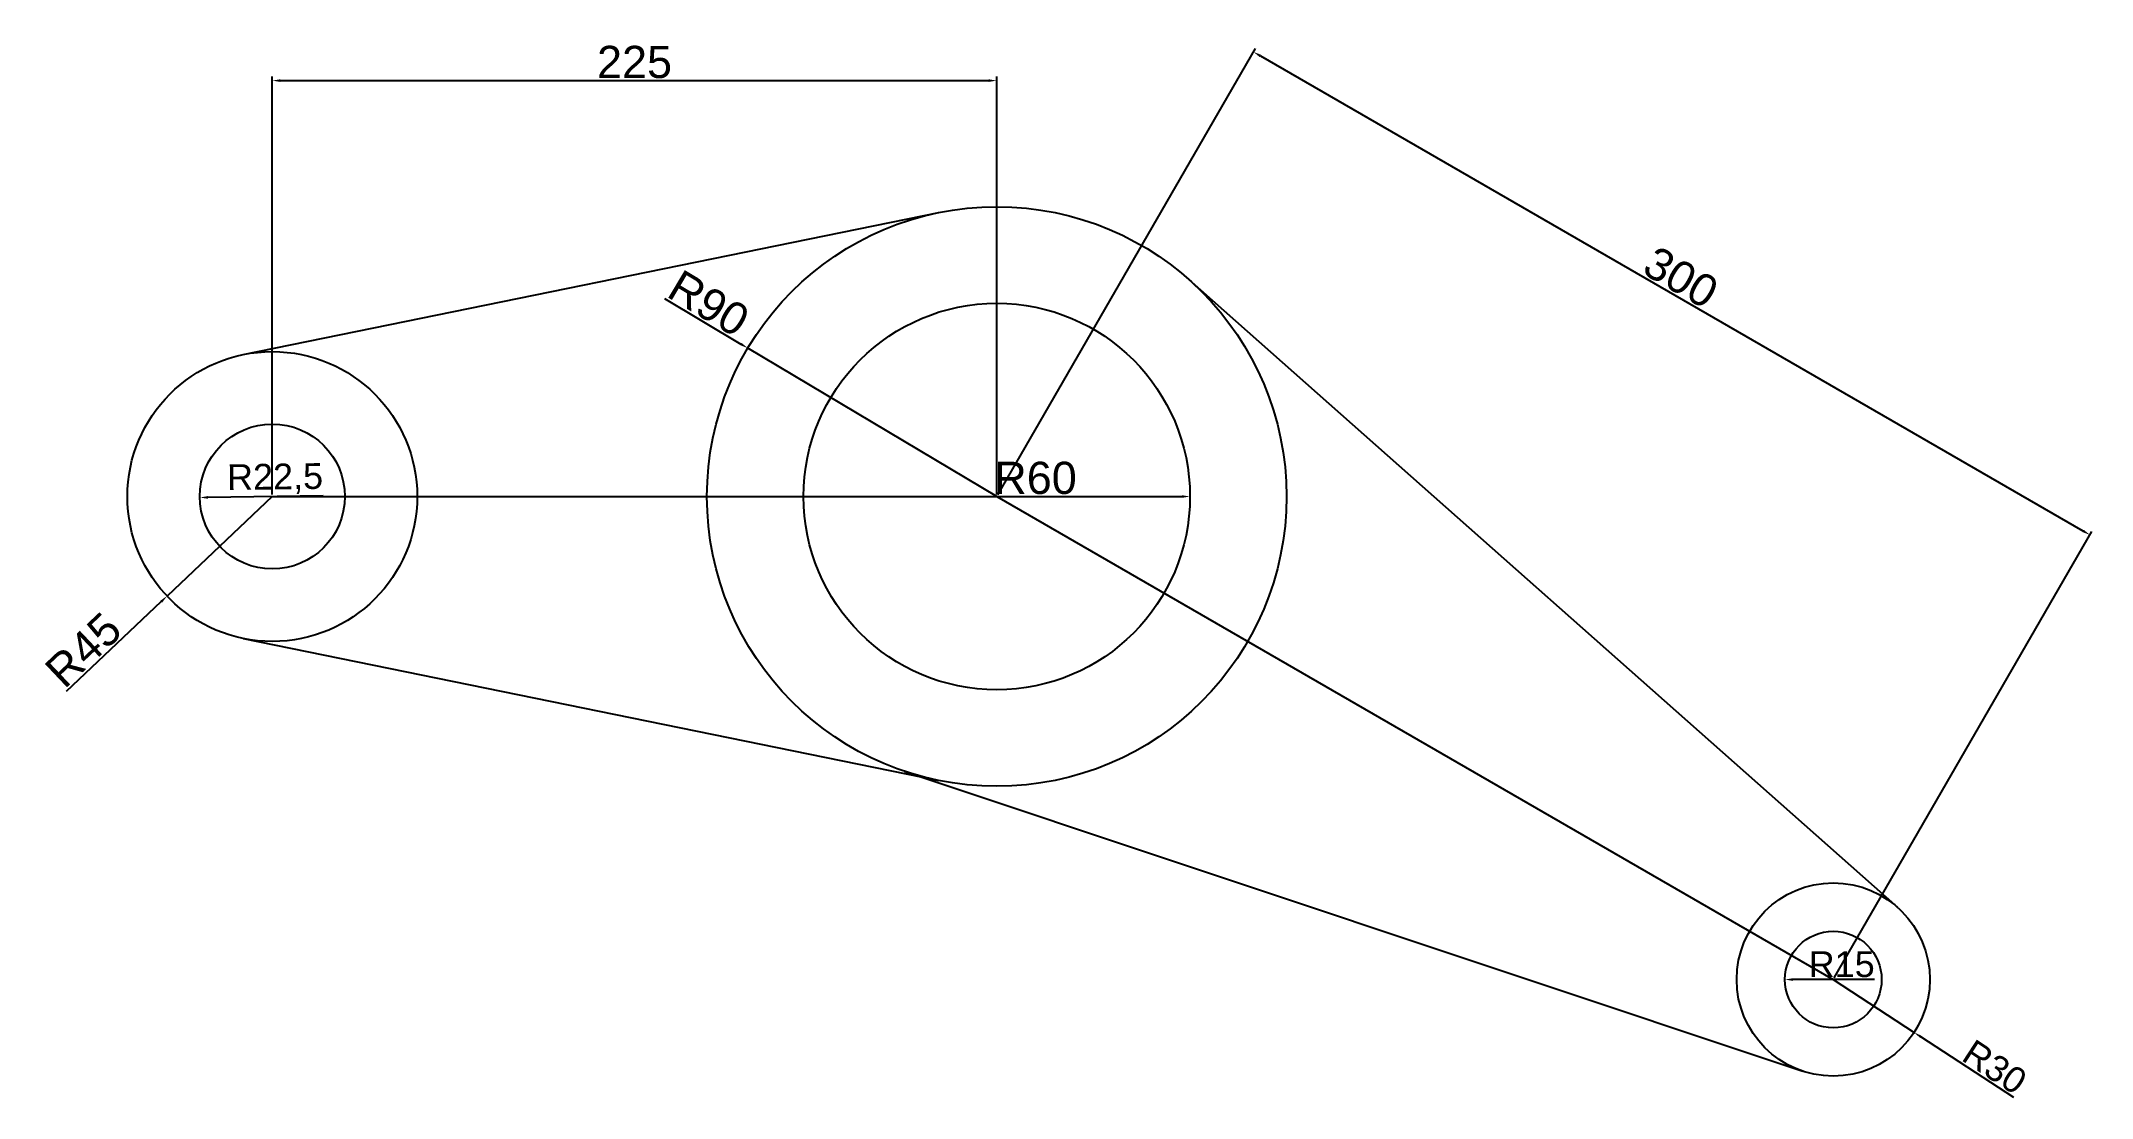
# Model space of a CAD drawing. Header units: millimetres. Extents: x 2771 to 3408, y 1556 to 1884.
import ezdxf

# ---------------------------------------------------------------- set-up
doc = ezdxf.new("R2010")
doc.units = ezdxf.units.MM
doc.styles.get("Standard").update_dxf_attribs({"font": 'arial.ttf'})
doc.dimstyles.new('ISO-25', dxfattribs={"dimtxt": 10, "dimasz": 2.5, "dimexe": 1.25, "dimexo": 0.625, "dimtad": 1, "dimtxsty": 'Standard', "dimcen": 2.5, "dimclrd": 3, "dimclre": 3, "dimclrt": 3, "dimadec": 0, "dimazin": 0, "dimtfac": 1, "dimtmove": 0, "dimatfit": 3, "dimfxl": 1, "dimarcsym": 0})

# ---------------------------------------------------------------- blocks, each defined once
blk = doc.blocks.new('*D1')
at = {"color": 3, "lineweight": -2, "transparency": 16777216}
for p, q in [((2843.29, 1743.2), (2843.29, 1872.98)), ((3068.29, 1743.2), (3068.29, 1872.98)), ((2845.79, 1871.73), (3065.79, 1871.73))]:
    blk.add_line(p, q, dxfattribs=at)
at = {"color": 3, "transparency": 16777216}
for points in [[(2845.79, 1872.15), (2845.79, 1871.32), (2843.29, 1871.73)], [(3065.79, 1872.15), (3065.79, 1871.32), (3068.29, 1871.73)]]:
    blk.add_solid(points, dxfattribs=at)
at = {"layer": 'Defpoints', "color": 0, "transparency": 16777216}
for p in [(3068.29, 1871.73), (2843.29, 1742.57), (3068.29, 1742.57)]:
    blk.add_point(p, dxfattribs=at)
at = {"color": 3, "transparency": 16777216, "insert": (2955.79, 1877.46), "char_height": 10, "attachment_point": 5}
blk.add_mtext('225', dxfattribs=at)
blk = doc.blocks.new('*D2')
at = {"color": 3, "lineweight": -2, "transparency": 16777216}
for p, q in [((3068.6, 1743.11), (3148.64, 1881.73)), ((3150.18, 1879.4), (3405.65, 1731.9)), ((3328.41, 1593.11), (3408.44, 1731.73))]:
    blk.add_line(p, q, dxfattribs=at)
at = {"color": 3, "transparency": 16777216}
for points in [[(3150.38, 1879.76), (3149.97, 1879.04), (3148.01, 1880.65)], [(3405.86, 1732.26), (3405.45, 1731.54), (3407.82, 1730.65)]]:
    blk.add_solid(points, dxfattribs=at)
at = {"layer": 'Defpoints', "color": 0, "transparency": 16777216}
for p in [(3068.29, 1742.57), (3407.82, 1730.65), (3328.1, 1592.57)]:
    blk.add_point(p, dxfattribs=at)
at = {"color": 3, "transparency": 16777216, "insert": (3280.78, 1810.62), "char_height": 10, "attachment_point": 5, "rotation": 330}
blk.add_mtext('300', dxfattribs=at)
blk = doc.blocks.new('*D3')
at = {"color": 3, "lineweight": -2, "transparency": 16777216}
blk.add_line((3067.78, 1742.57), (3125.79, 1742.57), dxfattribs=at)
at = {"color": 3, "transparency": 16777216}
blk.add_solid([(3125.79, 1742.99), (3125.79, 1742.16), (3128.29, 1742.57)], dxfattribs=at)
at = {"layer": 'Defpoints', "color": 0, "transparency": 16777216}
for p in [(3068.29, 1742.57), (3128.29, 1742.57)]:
    blk.add_point(p, dxfattribs=at)
at = {"color": 3, "transparency": 16777216, "insert": (3080.33, 1748.3), "char_height": 10, "attachment_point": 5}
blk.add_mtext('R60', dxfattribs=at)
blk = doc.blocks.new('*D4')
at = {"color": 3, "lineweight": -2, "transparency": 16777216}
for p, q in [((2965.11, 1804.06), (2988.83, 1789.92)), ((3068.29, 1742.57), (2990.98, 1788.64))]:
    blk.add_line(p, q, dxfattribs=at)
at = {"color": 3, "transparency": 16777216}
blk.add_solid([(2989.04, 1790.28), (2988.62, 1789.57), (2990.98, 1788.64)], dxfattribs=at)
at = {"layer": 'Defpoints', "color": 0, "transparency": 16777216}
for p in [(2990.98, 1788.64), (3068.29, 1742.57)]:
    blk.add_point(p, dxfattribs=at)
at = {"color": 3, "transparency": 16777216, "insert": (2978.83, 1802.55), "char_height": 10, "attachment_point": 5, "rotation": 329.20926}
blk.add_mtext('R90', dxfattribs=at)
blk = doc.blocks.new('*D5')
at = {"color": 3, "lineweight": -2, "transparency": 16777216}
for p, q in [((2843.29, 1742.57), (2810.6, 1711.65)), ((2779.38, 1682.12), (2808.78, 1709.93))]:
    blk.add_line(p, q, dxfattribs=at)
at = {"color": 3, "transparency": 16777216}
blk.add_solid([(2808.5, 1710.23), (2809.07, 1709.63), (2810.6, 1711.65)], dxfattribs=at)
at = {"layer": 'Defpoints', "color": 0, "transparency": 16777216}
for p in [(2843.29, 1742.57), (2810.6, 1711.65)]:
    blk.add_point(p, dxfattribs=at)
at = {"color": 3, "transparency": 16777216, "insert": (2784.62, 1694.93), "char_height": 10, "attachment_point": 5, "rotation": 43.40883}
blk.add_mtext('R45', dxfattribs=at)
blk = doc.blocks.new('*D6')
at = {"color": 3, "lineweight": -2, "transparency": 16777216}
blk.add_line((2859.1, 1742.79), (2823.29, 1742.3), dxfattribs=at)
at = {"color": 3, "transparency": 16777216}
blk.add_solid([(2823.29, 1742.71), (2823.3, 1741.88), (2820.79, 1742.26)], dxfattribs=at)
at = {"layer": 'Defpoints', "color": 0, "transparency": 16777216}
for p in [(2820.79, 1742.26), (2843.29, 1742.57)]:
    blk.add_point(p, dxfattribs=at)
at = {"color": 3, "transparency": 16777216, "insert": (2844.15, 1748.02), "char_height": 8, "attachment_point": 5, "rotation": 0.78981}
blk.add_mtext('R22,5', dxfattribs=at)
blk = doc.blocks.new('*D7')
at = {"color": 3, "lineweight": -2, "transparency": 16777216}
blk.add_line((3340.92, 1592.57), (3315.6, 1592.57), dxfattribs=at)
at = {"color": 3, "transparency": 16777216}
blk.add_solid([(3315.6, 1592.99), (3315.6, 1592.16), (3313.1, 1592.57)], dxfattribs=at)
at = {"layer": 'Defpoints', "color": 0, "transparency": 16777216}
for p in [(3313.1, 1592.57), (3328.1, 1592.57)]:
    blk.add_point(p, dxfattribs=at)
at = {"color": 3, "transparency": 16777216, "insert": (3330.71, 1597.28), "char_height": 8, "attachment_point": 5}
blk.add_mtext('R15', dxfattribs=at)
blk = doc.blocks.new('*D8')
at = {"color": 3, "lineweight": -2, "transparency": 16777216}
for p, q in [((3328.1, 1592.57), (3353.2, 1576.15)), ((3384.16, 1555.89), (3355.3, 1574.78))]:
    blk.add_line(p, q, dxfattribs=at)
at = {"color": 3, "transparency": 16777216}
blk.add_solid([(3355.52, 1575.13), (3355.07, 1574.43), (3353.2, 1576.15)], dxfattribs=at)
at = {"layer": 'Defpoints', "color": 0, "transparency": 16777216}
for p in [(3328.1, 1592.57), (3353.2, 1576.15)]:
    blk.add_point(p, dxfattribs=at)
at = {"color": 3, "transparency": 16777216, "insert": (3378.24, 1565.4), "char_height": 8, "attachment_point": 5, "rotation": 326.80231}
blk.add_mtext('R30', dxfattribs=at)

msp = doc.modelspace()

# ---------------------------------------------------------------- linework, layer by layer
for p, q in [((2834.292, 1786.664), (3050.292, 1830.755)), ((3127.971, 1809.941), (3347.993, 1615.029)), ((2843.292, 1742.573), (3068.292, 1742.573)), ((3068.292, 1742.573), (3328.1, 1592.573)), ((2834.292, 1698.482), (3050.292, 1654.391)), ((3039.79, 1657.205), (3318.599, 1564.117))]:
    msp.add_line(p, q)
for centre, radius in [((3068.292, 1742.573), 90), ((3068.292, 1742.573), 60), ((2843.292, 1742.573), 45), ((2843.292, 1742.573), 22.5), ((3328.1, 1592.573), 30), ((3328.1, 1592.573), 15)]:
    msp.add_circle(centre, radius)

# ---------------------------------------------------------------- dimensions: what is measured, and where the dimension line sits
at = {"color": 114, "true_color": 0x139b48}
dim = msp.add_linear_dim(base=(3068.292, 1871.733), p1=(2843.292, 1742.573), p2=(3068.292, 1742.573), dimstyle='ISO-25', dxfattribs=at)
dim.commit()
dim.dimension.update_dxf_attribs({"geometry": '*D1', "text_midpoint": (2955.792, 1877.464)})
dim = msp.add_aligned_dim(p1=(3068.292, 1742.573), p2=(3328.1, 1592.573), distance=159.439, dimstyle='ISO-25', dxfattribs=at)
dim.commit()
dim.dimension.update_dxf_attribs({"geometry": '*D2', "text_midpoint": (3280.782, 1810.617)})
dim = msp.add_radius_dim(center=(3068.292, 1742.573), mpoint=(2990.978, 1788.644), dimstyle='ISO-25', dxfattribs=at)
dim.commit()
dim.dimension.update_dxf_attribs({"geometry": '*D4', "text_midpoint": (2978.831, 1802.554)})
for center, mpoint, picture, middle in [((2843.292, 1742.573), (2820.794, 1742.263), '*D6', (2844.227, 1742.586)), ((3328.1, 1592.573), (3313.1, 1592.573), '*D7', (3330.71, 1592.573)), ((3328.1, 1592.573), (3353.203, 1576.147), '*D8', (3375.655, 1561.456))]:
    dim = msp.add_radius_dim(center=center, mpoint=mpoint, dimstyle='ISO-25', override={"dimtxt": 8}, dxfattribs=at)
    dim.commit()
    dim.dimension.update_dxf_attribs({"geometry": picture, "text_midpoint": middle, "dimtype": 164})
for center, mpoint, picture, middle in [((3068.292, 1742.573), (3128.292, 1742.573), '*D3', (3080.332, 1742.573)), ((2843.292, 1742.573), (2810.601, 1711.649), '*D5', (2788.54, 1690.781))]:
    dim = msp.add_radius_dim(center=center, mpoint=mpoint, dimstyle='ISO-25', dxfattribs=at)
    dim.commit()
    dim.dimension.update_dxf_attribs({"geometry": picture, "text_midpoint": middle, "dimtype": 164})

doc.saveas('drawing.dxf')
